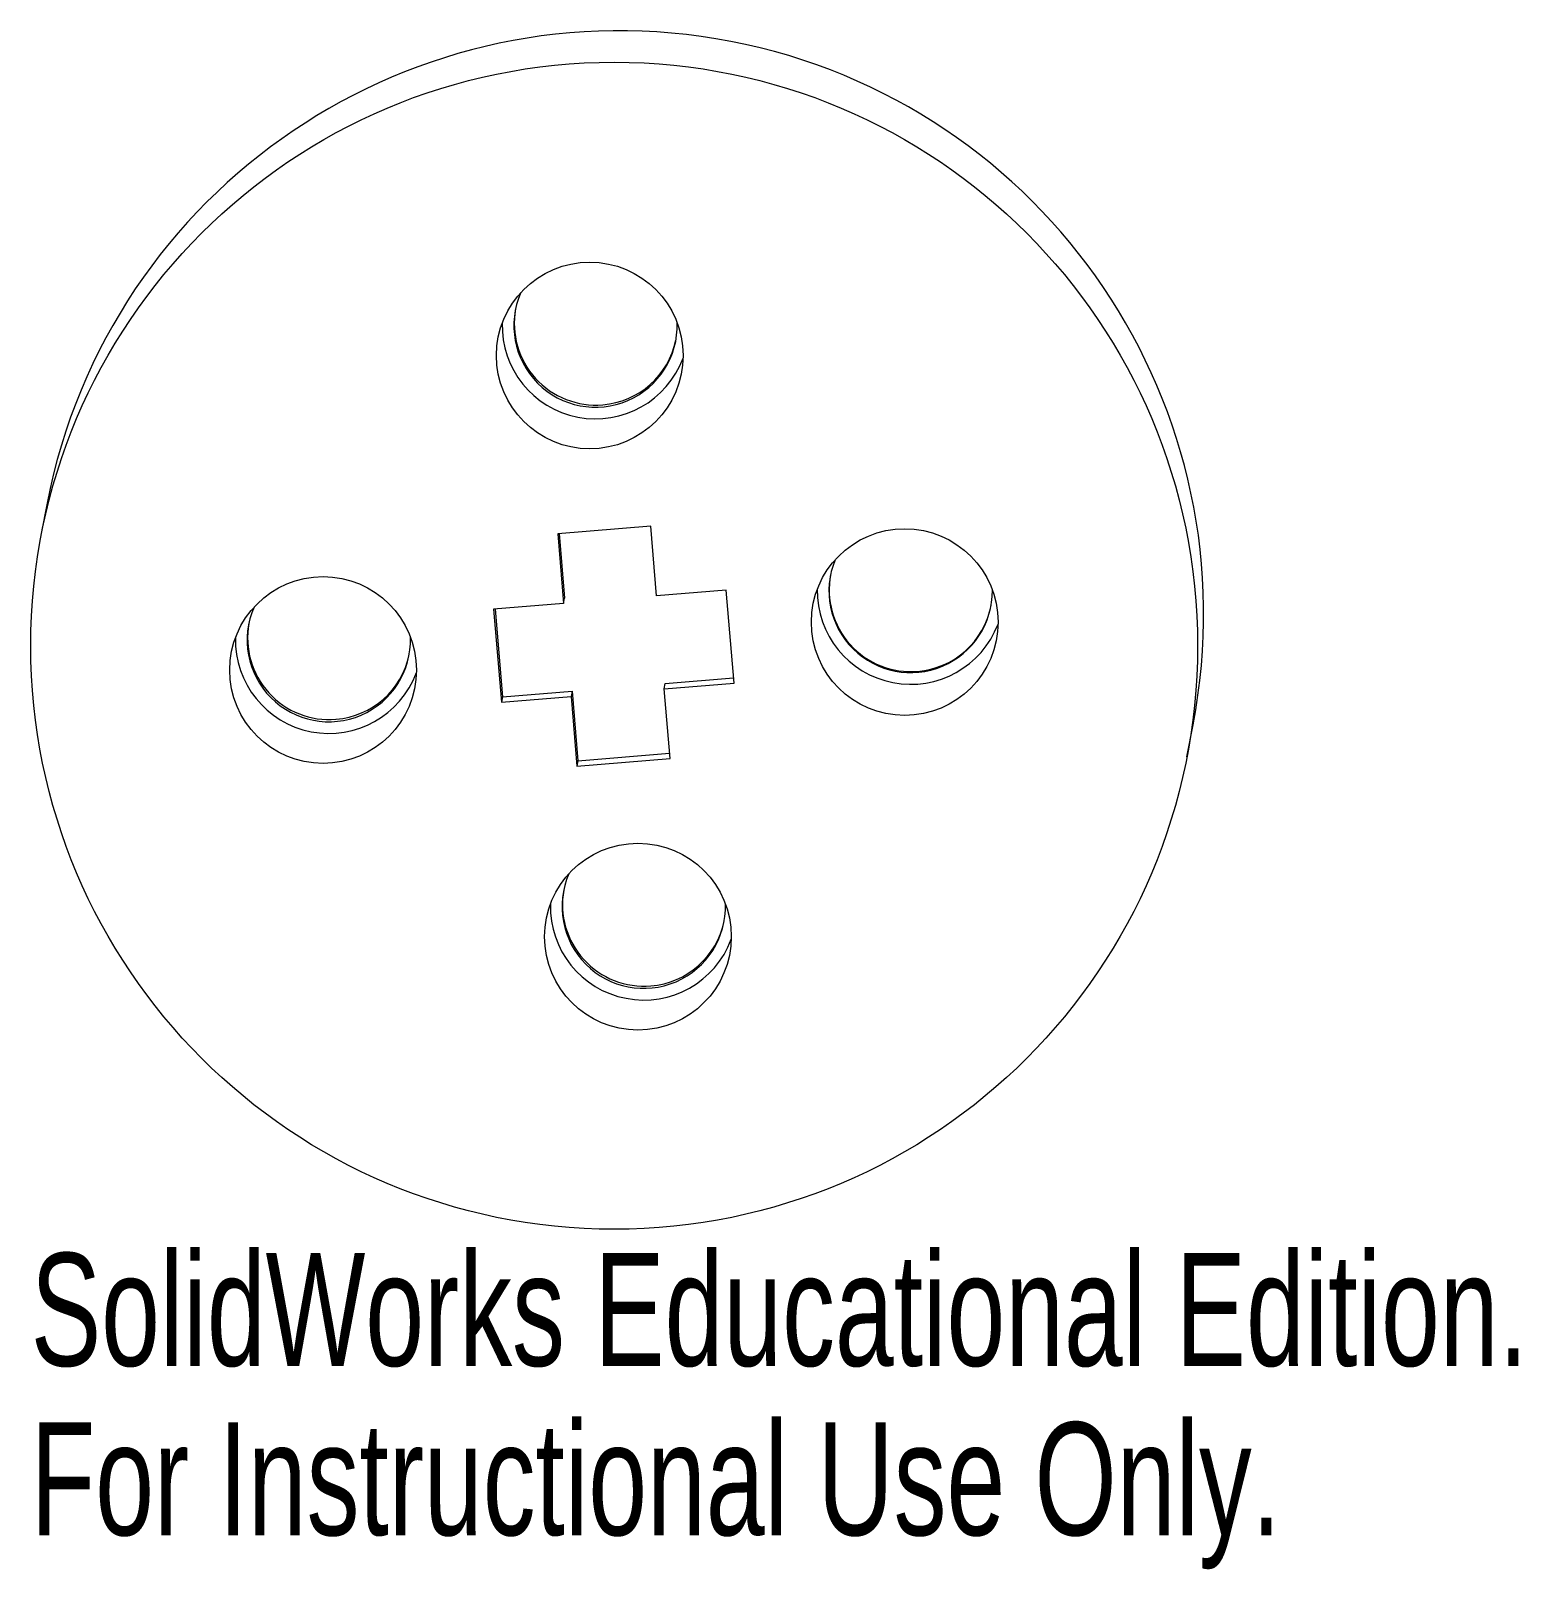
# Model space of a CAD drawing. Header units: millimetres. Extents: x -25 to 38.7, y -39.5 to 26.4.
import ezdxf

# ---------------------------------------------------------------- set-up
doc = ezdxf.new("R2010")
doc.units = ezdxf.units.MM
doc.styles.add('SLDTEXTSTYLE0', font='TXT', dxfattribs={"width": 0.7})

msp = doc.modelspace()

# ---------------------------------------------------------------- linework, layer by layer
at = {"color": 7, "linetype": 'Continuous', "lineweight": 15}
for p, q in [((-24.279, 6.122), (-24.545, 4.746)), ((1.58, 5.142), (-2.406, 4.814)), ((-2.406, 4.814), (-2.158, 1.827)), ((-2.343, 4.819), (-2.114, 2.056)), ((1.828, 2.155), (1.58, 5.142)), ((-2.158, 1.827), (-2.114, 2.056)), ((4.818, 2.402), (1.828, 2.155)), ((5.148, -1.581), (4.818, 2.402)), ((-2.158, 1.827), (-5.148, 1.581)), ((-5.148, 1.581), (-4.818, -2.402)), ((-5.085, 1.586), (-4.773, -2.172)), ((-4.773, -2.172), (-1.784, -1.926)), ((-1.784, -1.926), (-1.828, -2.155)), ((-1.784, -1.926), (-1.536, -4.913)), ((2.158, -1.827), (5.148, -1.581)), ((2.158, -1.827), (2.203, -1.598)), ((2.406, -4.814), (2.158, -1.827)), ((2.203, -1.598), (5.129, -1.356)), ((-4.818, -2.402), (-1.828, -2.155)), ((-4.773, -2.172), (-4.818, -2.402)), ((-1.828, -2.155), (-1.58, -5.142)), ((24.545, -4.746), (24.811, -3.37)), ((-1.536, -4.913), (2.388, -4.589)), ((-1.58, -5.142), (2.406, -4.814)), ((-1.536, -4.913), (-1.58, -5.142))]:
    msp.add_line(p, q, dxfattribs=at)
for centre, radius in [((0.014, 0.017), 24.99), ((-1.031, 12.447), 3.999), ((12.459, 1.029), 3.999), ((-12.455, -1.024), 3.999), ((1.034, -12.442), 3.999)]:
    msp.add_circle(centre, radius, dxfattribs=at)
for centre, radius, start, end in [((0.262, 1.355), 25, 349.10619, 169.00648), ((-0.784, 13.731), 3.499, 156.27201, 1.84067), ((-0.767, 13.823), 3.499, 169.86184, 274.74693), ((-0.783, 13.733), 4.001, 178.52811, 339.58457), ((-0.763, 13.821), 3.497, 274.68821, 348.26873), ((12.715, 2.363), 3.499, 157.60935, 0.50333), ((12.722, 2.405), 3.499, 169.09606, 274.74729), ((12.716, 2.365), 4.001, 178.90175, 339.21092), ((-12.208, 0.26), 3.499, 156.27201, 1.84067), ((12.726, 2.403), 3.497, 274.68801, 349.0348), ((-12.191, 0.352), 3.499, 169.86184, 274.74693), ((-12.208, 0.262), 4.001, 178.52811, 339.58457), ((-12.187, 0.35), 3.497, 274.68821, 348.26873), ((1.281, -11.158), 3.499, 156.27201, 1.84067), ((1.298, -11.066), 3.499, 169.86184, 274.74693), ((1.282, -11.156), 4.001, 178.52811, 339.58457), ((1.302, -11.068), 3.497, 274.68821, 348.26873)]:
    msp.add_arc(centre, radius, start, end, dxfattribs=at)

# ---------------------------------------------------------------- texts
at = {"color": 7, "linetype": 'Continuous', "char_height": 4.83362, "attachment_point": 1, "style": 'SLDTEXTSTYLE0'}
for s, insert in [('SolidWorks Educational Edition.', (-24.977, -25.993)), ('For Instructional Use Only.', (-24.977, -33.244))]:
    msp.add_mtext(s, dxfattribs=dict(at, insert=insert))

doc.saveas('drawing.dxf')
